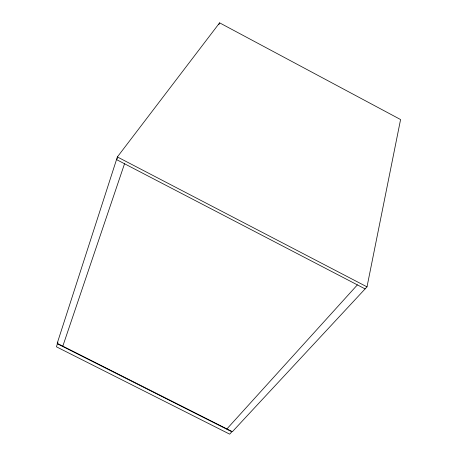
<?xml version="1.0" encoding="UTF-8"?>
<svg xmlns="http://www.w3.org/2000/svg" width="457" height="457" viewBox="0 0 457 457"><rect width="100%" height="100%" fill="white"/><g stroke="black" fill="none" stroke-linecap="round" stroke-linejoin="round"><path stroke-width="0.69" d="M367.005 286.859L400.578 119.551L219.623 22.85L117.375 156.945L57.205 343.321L232.39 431.682L367.005 286.859L117.375 156.945M62.82 346.155L124.533 163.755M218.914 24.609L219.623 22.85M57.205 343.321L57.976 342.122M117.38 158.453L116.518 159.59L365.109 288.904M226.912 428.923L357.374 284.882M57.399 343.79L56.422 346.806L229.677 434.15L231.87 431.791L57.399 343.79"/></g></svg>
